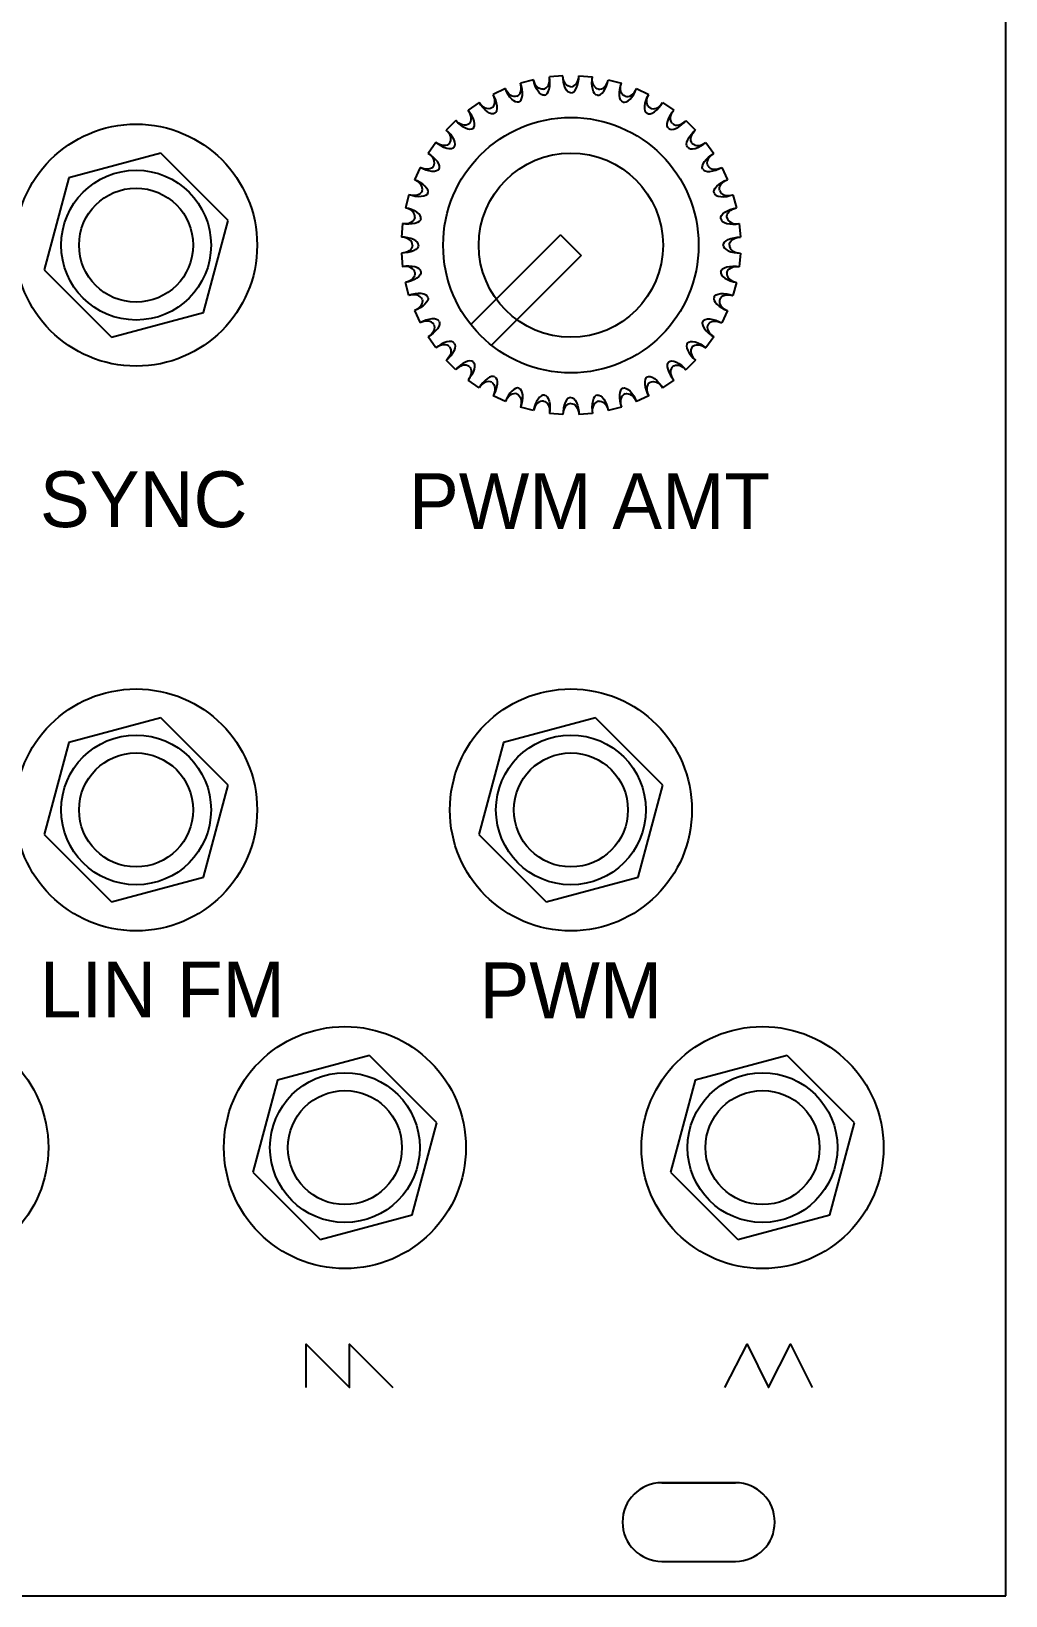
# Model space of a CAD drawing. Extents: x 0 to 71, y 0 to 129.
# Drawn here: x 31.1 to 70.8, y 0 to 63.7 of the extents above; entities that cross this region are included whole.
import ezdxf

# ---------------------------------------------------------------- set-up
doc = ezdxf.new("R2010")
doc.units = 0
doc.linetypes.add('BORDER', pattern=[0.875, 0.25, -0.125, 0.25, -0.125, 0, -0.125])
for name, color, linetype in [('DXF_VCO-1A-PCB-RESTRAINTS0', 7, 'CONTINUOUS'), ('DXF_VCO-1A-PCB-RESTRAINTS1', 7, 'CONTINUOUS'), ('DXF_VCO-1A-PCB-RESTRAINTS2', 7, 'CONTINUOUS'), ('LAYER1', 7, 'CONTINUOUS')]:
    doc.layers.add(name, color=color, linetype=linetype)
doc.styles.add('TEXT556839', font='txt', dxfattribs={"height": 0.2})
doc.styles.add('TEXT556845', font='txt', dxfattribs={"height": 0.2})
doc.styles.add('TEXT556848', font='txt', dxfattribs={"height": 0.2})
doc.styles.add('TEXT556854', font='txt', dxfattribs={"height": 0.2})

msp = doc.modelspace()

# ---------------------------------------------------------------- linework, layer by layer
at = {"layer": 'DXF_VCO-1A-PCB-RESTRAINTS0', "color": 178}
for points in [[(42.326, 8.485, 0), (42.326, 10.248, 0), (44.09, 8.485, 0), (44.09, 10.248, 0), (45.854, 8.485, 0)], [(59.365, 8.485, 0), (60.276, 10.248, 0), (61.143, 8.485, 0), (62.04, 10.248, 0), (62.922, 8.485, 0)]]:
    msp.add_polyline3d(points, dxfattribs=at)
at = {"layer": 'DXF_VCO-1A-PCB-RESTRAINTS1', "color": 178}
for p, q in [((36.404, 58.744), (32.66, 57.741)), ((39.145, 56.004), (36.404, 58.744)), ((32.66, 57.741), (31.657, 53.997)), ((38.141, 52.26), (39.145, 56.004)), ((31.657, 53.997), (34.398, 51.257)), ((34.398, 51.257), (38.141, 52.26)), ((36.404, 35.744), (32.66, 34.741)), ((39.144, 33.004), (36.404, 35.744)), ((54.104, 35.744), (50.36, 34.741)), ((56.844, 33.004), (54.104, 35.744)), ((32.66, 34.741), (31.657, 30.997)), ((50.36, 34.741), (49.357, 30.997)), ((38.141, 29.26), (39.144, 33.004)), ((55.841, 29.26), (56.844, 33.004)), ((31.657, 30.997), (34.397, 28.257)), ((49.357, 30.997), (52.098, 28.257)), ((34.397, 28.257), (38.141, 29.26)), ((52.098, 28.257), (55.841, 29.26)), ((44.904, 21.994), (41.16, 20.991)), ((47.644, 19.254), (44.904, 21.994)), ((61.904, 21.994), (58.16, 20.991)), ((64.645, 19.254), (61.904, 21.994)), ((41.16, 20.991), (40.157, 17.247)), ((58.16, 20.991), (57.157, 17.247)), ((46.641, 15.51), (47.644, 19.254)), ((63.641, 15.51), (64.645, 19.254)), ((40.157, 17.247), (42.898, 14.507)), ((57.157, 17.247), (59.898, 14.507)), ((42.898, 14.507), (46.641, 15.51)), ((59.898, 14.507), (63.641, 15.51))]:
    msp.add_line(p, q, dxfattribs=at)
for centre, radius in [((35.4, 55), 4.927), ((35.4, 55), 2.321), ((35.4, 32), 4.927), ((53.1, 32), 4.927), ((35.4, 32), 2.321), ((53.1, 32), 2.321), ((26.9, 18.25), 4.927), ((43.9, 18.25), 4.927), ((60.9, 18.25), 4.927), ((43.9, 18.25), 2.321), ((60.9, 18.25), 2.321)]:
    msp.add_circle(centre, radius, dxfattribs=at)
at = {"layer": 'DXF_VCO-1A-PCB-RESTRAINTS2', "color": 178}
for p, q in [((70.8, 0, 1.587), (70.8, 128.5, 1.587)), ((52.775, 61.9), (52.222, 61.852)), ((53.425, 61.9), (53.978, 61.852)), ((50.435, 61.373), (49.931, 61.138)), ((51.582, 61.739), (51.045, 61.595)), ((54.618, 61.739), (55.155, 61.595)), ((55.765, 61.373), (56.269, 61.138)), ((49.369, 60.813), (48.914, 60.495)), ((56.831, 60.813), (57.286, 60.495)), ((48.416, 60.077), (48.023, 59.684)), ((57.784, 60.077), (58.177, 59.684)), ((47.605, 59.186), (47.287, 58.732)), ((58.595, 59.186), (58.913, 58.732)), ((46.962, 58.169), (46.727, 57.665)), ((59.238, 58.169), (59.473, 57.665)), ((46.505, 57.055), (46.361, 56.518)), ((59.695, 57.055), (59.839, 56.518)), ((46.248, 55.878), (46.2, 55.325)), ((59.952, 55.878), (60, 55.325)), ((52.676, 55.424), (49.023, 51.772)), ((52.676, 55.424), (53.524, 54.576)), ((46.2, 54.675), (46.248, 54.122)), ((53.524, 54.576), (49.872, 50.923)), ((60, 54.675), (59.952, 54.122)), ((46.505, 52.946), (46.361, 53.482)), ((59.839, 53.482), (59.695, 52.946)), ((46.727, 52.335), (46.962, 51.832)), ((59.473, 52.335), (59.238, 51.832)), ((47.605, 50.814), (47.287, 51.269)), ((58.913, 51.269), (58.595, 50.814)), ((48.416, 49.923), (48.023, 50.316)), ((58.177, 50.316), (57.784, 49.923)), ((49.369, 49.187), (48.914, 49.505)), ((57.286, 49.505), (56.831, 49.187)), ((50.435, 48.627), (49.931, 48.862)), ((56.269, 48.862), (55.765, 48.627)), ((51.582, 48.261), (51.045, 48.405)), ((52.775, 48.1), (52.222, 48.148)), ((53.978, 48.148), (53.425, 48.1)), ((55.155, 48.405), (54.618, 48.261)), ((59.8, 4.6), (56.8, 4.6)), ((56.8, 1.4), (59.8, 1.4)), ((0, 0, 1.587), (70.8, 0, 1.587))]:
    msp.add_line(p, q, dxfattribs=at)
for points in [[(51.98, 61.352, 0), (52.037, 61.37, 0), (52.092, 61.404, 0), (52.142, 61.455, 0), (52.183, 61.522, 0), (52.212, 61.6, 0), (52.228, 61.685, 0), (52.231, 61.77, 0), (52.222, 61.852, 0)], [(52.023, 61.106, 0), (52.08, 61.128, 0), (52.133, 61.175, 0), (52.179, 61.249, 0), (52.214, 61.348, 0), (52.236, 61.465, 0), (52.244, 61.594, 0), (52.239, 61.725, 0), (52.222, 61.852, 0)], [(53.1, 61.2, 0), (53.041, 61.212, 0), (52.98, 61.249, 0), (52.922, 61.314, 0), (52.87, 61.405, 0), (52.828, 61.517, 0), (52.798, 61.643, 0), (52.78, 61.773, 0), (52.775, 61.9, 0)], [(53.1, 61.45, 0), (53.041, 61.458, 0), (52.98, 61.482, 0), (52.922, 61.523, 0), (52.87, 61.582, 0), (52.828, 61.654, 0), (52.798, 61.735, 0), (52.78, 61.818, 0), (52.775, 61.9, 0)], [(53.1, 61.2, 0), (53.159, 61.212, 0), (53.22, 61.249, 0), (53.278, 61.314, 0), (53.33, 61.405, 0), (53.372, 61.517, 0), (53.402, 61.643, 0), (53.42, 61.773, 0), (53.425, 61.9, 0)], [(53.1, 61.45, 0), (53.159, 61.458, 0), (53.22, 61.482, 0), (53.278, 61.523, 0), (53.33, 61.582, 0), (53.372, 61.654, 0), (53.402, 61.735, 0), (53.42, 61.818, 0), (53.425, 61.9, 0)], [(54.177, 61.106, 0), (54.12, 61.128, 0), (54.067, 61.175, 0), (54.021, 61.249, 0), (53.986, 61.348, 0), (53.964, 61.465, 0), (53.956, 61.594, 0), (53.961, 61.725, 0), (53.978, 61.852, 0)], [(54.22, 61.352, 0), (54.163, 61.37, 0), (54.108, 61.404, 0), (54.058, 61.455, 0), (54.017, 61.522, 0), (53.988, 61.6, 0), (53.972, 61.685, 0), (53.969, 61.77, 0), (53.978, 61.852, 0)], [(50.894, 61.061, 0), (50.836, 61.048, 0), (50.771, 61.05, 0), (50.702, 61.069, 0), (50.633, 61.106, 0), (50.569, 61.16, 0), (50.513, 61.225, 0), (50.468, 61.298, 0), (50.435, 61.373, 0)], [(50.979, 60.826, 0), (50.92, 60.817, 0), (50.85, 60.831, 0), (50.773, 60.873, 0), (50.693, 60.94, 0), (50.615, 61.031, 0), (50.544, 61.139, 0), (50.483, 61.255, 0), (50.435, 61.373, 0)], [(50.894, 61.061, 0), (50.947, 61.088, 0), (50.996, 61.132, 0), (51.036, 61.191, 0), (51.065, 61.264, 0), (51.08, 61.346, 0), (51.081, 61.432, 0), (51.068, 61.516, 0), (51.045, 61.595, 0)], [(50.979, 60.826, 0), (51.031, 60.857, 0), (51.075, 60.913, 0), (51.108, 60.994, 0), (51.125, 61.098, 0), (51.127, 61.217, 0), (51.112, 61.345, 0), (51.084, 61.474, 0), (51.045, 61.595, 0)], [(51.98, 61.352, 0), (51.92, 61.349, 0), (51.857, 61.362, 0), (51.792, 61.394, 0), (51.731, 61.442, 0), (51.677, 61.506, 0), (51.633, 61.58, 0), (51.601, 61.659, 0), (51.582, 61.739, 0)], [(52.023, 61.106, 0), (51.963, 61.107, 0), (51.897, 61.134, 0), (51.828, 61.187, 0), (51.761, 61.268, 0), (51.7, 61.371, 0), (51.649, 61.489, 0), (51.609, 61.614, 0), (51.582, 61.739, 0)], [(54.177, 61.106, 0), (54.237, 61.107, 0), (54.303, 61.134, 0), (54.372, 61.187, 0), (54.439, 61.268, 0), (54.5, 61.371, 0), (54.551, 61.489, 0), (54.591, 61.614, 0), (54.618, 61.739, 0)], [(54.22, 61.352, 0), (54.28, 61.349, 0), (54.343, 61.362, 0), (54.408, 61.394, 0), (54.469, 61.442, 0), (54.523, 61.506, 0), (54.567, 61.58, 0), (54.599, 61.659, 0), (54.618, 61.739, 0)], [(55.221, 60.826, 0), (55.169, 60.857, 0), (55.125, 60.913, 0), (55.092, 60.994, 0), (55.075, 61.098, 0), (55.073, 61.217, 0), (55.088, 61.345, 0), (55.116, 61.474, 0), (55.155, 61.595, 0)], [(55.306, 61.061, 0), (55.253, 61.088, 0), (55.204, 61.132, 0), (55.164, 61.191, 0), (55.135, 61.264, 0), (55.12, 61.346, 0), (55.119, 61.432, 0), (55.132, 61.516, 0), (55.155, 61.595, 0)], [(55.221, 60.826, 0), (55.28, 60.817, 0), (55.35, 60.831, 0), (55.427, 60.873, 0), (55.507, 60.94, 0), (55.585, 61.031, 0), (55.656, 61.139, 0), (55.717, 61.255, 0), (55.765, 61.373, 0)], [(55.306, 61.061, 0), (55.364, 61.048, 0), (55.429, 61.05, 0), (55.498, 61.069, 0), (55.567, 61.106, 0), (55.631, 61.16, 0), (55.687, 61.225, 0), (55.732, 61.298, 0), (55.765, 61.373, 0)], [(49.875, 60.586, 0), (49.82, 60.563, 0), (49.756, 60.554, 0), (49.684, 60.561, 0), (49.61, 60.585, 0), (49.538, 60.626, 0), (49.471, 60.681, 0), (49.414, 60.745, 0), (49.369, 60.813, 0)], [(50, 60.369, 0), (49.943, 60.35, 0), (49.872, 60.352, 0), (49.789, 60.379, 0), (49.698, 60.432, 0), (49.606, 60.508, 0), (49.517, 60.602, 0), (49.437, 60.706, 0), (49.369, 60.813, 0)], [(49.875, 60.586, 0), (49.922, 60.622, 0), (49.963, 60.673, 0), (49.992, 60.738, 0), (50.008, 60.815, 0), (50.009, 60.898, 0), (49.994, 60.983, 0), (49.968, 61.065, 0), (49.931, 61.138, 0)], [(50, 60.369, 0), (50.045, 60.409, 0), (50.079, 60.472, 0), (50.097, 60.557, 0), (50.096, 60.662, 0), (50.077, 60.78, 0), (50.04, 60.904, 0), (49.99, 61.025, 0), (49.931, 61.138, 0)], [(56.2, 60.369, 0), (56.155, 60.409, 0), (56.121, 60.472, 0), (56.103, 60.557, 0), (56.104, 60.662, 0), (56.123, 60.78, 0), (56.16, 60.904, 0), (56.21, 61.025, 0), (56.269, 61.138, 0)], [(56.325, 60.586, 0), (56.278, 60.622, 0), (56.237, 60.673, 0), (56.208, 60.738, 0), (56.192, 60.815, 0), (56.191, 60.898, 0), (56.206, 60.983, 0), (56.232, 61.065, 0), (56.269, 61.138, 0)], [(56.2, 60.369, 0), (56.257, 60.35, 0), (56.328, 60.352, 0), (56.411, 60.379, 0), (56.502, 60.432, 0), (56.594, 60.508, 0), (56.683, 60.602, 0), (56.763, 60.706, 0), (56.831, 60.813, 0)], [(56.325, 60.586, 0), (56.38, 60.563, 0), (56.444, 60.554, 0), (56.516, 60.561, 0), (56.59, 60.585, 0), (56.662, 60.626, 0), (56.729, 60.681, 0), (56.786, 60.745, 0), (56.831, 60.813, 0)], [(48.954, 59.941, 0), (48.904, 59.909, 0), (48.842, 59.888, 0), (48.771, 59.883, 0), (48.693, 59.894, 0), (48.615, 59.922, 0), (48.54, 59.965, 0), (48.473, 60.018, 0), (48.416, 60.077, 0)], [(49.115, 59.75, 0), (49.062, 59.721, 0), (48.992, 59.71, 0), (48.905, 59.723, 0), (48.807, 59.759, 0), (48.703, 59.818, 0), (48.599, 59.894, 0), (48.502, 59.983, 0), (48.416, 60.077, 0)], [(48.954, 59.941, 0), (48.994, 59.985, 0), (49.025, 60.042, 0), (49.043, 60.112, 0), (49.045, 60.19, 0), (49.031, 60.272, 0), (49.003, 60.353, 0), (48.962, 60.429, 0), (48.914, 60.495, 0)], [(49.115, 59.75, 0), (49.152, 59.797, 0), (49.175, 59.864, 0), (49.178, 59.951, 0), (49.159, 60.054, 0), (49.119, 60.167, 0), (49.062, 60.283, 0), (48.991, 60.394, 0), (48.914, 60.495, 0)], [(57.085, 59.75, 0), (57.048, 59.797, 0), (57.025, 59.864, 0), (57.022, 59.951, 0), (57.041, 60.054, 0), (57.081, 60.167, 0), (57.138, 60.283, 0), (57.209, 60.394, 0), (57.286, 60.495, 0)], [(57.085, 59.75, 0), (57.138, 59.721, 0), (57.208, 59.71, 0), (57.295, 59.723, 0), (57.393, 59.759, 0), (57.497, 59.818, 0), (57.601, 59.894, 0), (57.698, 59.983, 0), (57.784, 60.077, 0)], [(57.246, 59.941, 0), (57.206, 59.985, 0), (57.175, 60.042, 0), (57.157, 60.112, 0), (57.155, 60.19, 0), (57.169, 60.272, 0), (57.197, 60.353, 0), (57.238, 60.429, 0), (57.286, 60.495, 0)], [(57.246, 59.941, 0), (57.296, 59.909, 0), (57.358, 59.888, 0), (57.429, 59.883, 0), (57.507, 59.894, 0), (57.585, 59.922, 0), (57.66, 59.965, 0), (57.727, 60.018, 0), (57.784, 60.077, 0)], [(48.159, 59.146, 0), (48.191, 59.196, 0), (48.212, 59.258, 0), (48.217, 59.329, 0), (48.206, 59.407, 0), (48.178, 59.485, 0), (48.135, 59.56, 0), (48.082, 59.628, 0), (48.023, 59.684, 0)], [(48.351, 58.985, 0), (48.38, 59.038, 0), (48.39, 59.109, 0), (48.377, 59.195, 0), (48.341, 59.293, 0), (48.282, 59.398, 0), (48.206, 59.501, 0), (48.117, 59.598, 0), (48.023, 59.684, 0)], [(57.849, 58.985, 0), (57.82, 59.038, 0), (57.81, 59.109, 0), (57.823, 59.195, 0), (57.859, 59.293, 0), (57.918, 59.398, 0), (57.994, 59.501, 0), (58.083, 59.598, 0), (58.177, 59.684, 0)], [(58.041, 59.146, 0), (58.009, 59.196, 0), (57.988, 59.258, 0), (57.983, 59.329, 0), (57.994, 59.407, 0), (58.022, 59.485, 0), (58.065, 59.56, 0), (58.118, 59.628, 0), (58.177, 59.684, 0)], [(47.514, 58.225, 0), (47.537, 58.28, 0), (47.547, 58.344, 0), (47.539, 58.416, 0), (47.515, 58.49, 0), (47.474, 58.563, 0), (47.419, 58.629, 0), (47.355, 58.686, 0), (47.287, 58.732, 0)], [(47.731, 58.1, 0), (47.75, 58.157, 0), (47.748, 58.228, 0), (47.721, 58.311, 0), (47.668, 58.402, 0), (47.592, 58.494, 0), (47.499, 58.583, 0), (47.394, 58.663, 0), (47.287, 58.732, 0)], [(48.159, 59.146, 0), (48.115, 59.106, 0), (48.058, 59.075, 0), (47.989, 59.057, 0), (47.91, 59.055, 0), (47.828, 59.069, 0), (47.747, 59.097, 0), (47.672, 59.138, 0), (47.605, 59.186, 0)], [(48.351, 58.985, 0), (48.304, 58.948, 0), (48.236, 58.925, 0), (48.149, 58.923, 0), (48.046, 58.941, 0), (47.933, 58.981, 0), (47.817, 59.038, 0), (47.706, 59.109, 0), (47.605, 59.186, 0)], [(57.849, 58.985, 0), (57.896, 58.948, 0), (57.964, 58.925, 0), (58.051, 58.923, 0), (58.154, 58.941, 0), (58.267, 58.981, 0), (58.383, 59.038, 0), (58.494, 59.109, 0), (58.595, 59.186, 0)], [(58.041, 59.146, 0), (58.085, 59.106, 0), (58.142, 59.075, 0), (58.211, 59.057, 0), (58.29, 59.055, 0), (58.372, 59.069, 0), (58.453, 59.097, 0), (58.528, 59.138, 0), (58.595, 59.186, 0)], [(58.469, 58.1, 0), (58.45, 58.157, 0), (58.452, 58.228, 0), (58.479, 58.311, 0), (58.532, 58.402, 0), (58.608, 58.494, 0), (58.701, 58.583, 0), (58.806, 58.663, 0), (58.913, 58.732, 0)], [(58.686, 58.225, 0), (58.663, 58.28, 0), (58.653, 58.344, 0), (58.661, 58.416, 0), (58.685, 58.49, 0), (58.726, 58.563, 0), (58.781, 58.629, 0), (58.845, 58.686, 0), (58.913, 58.732, 0)], [(47.514, 58.225, 0), (47.478, 58.178, 0), (47.427, 58.137, 0), (47.362, 58.108, 0), (47.285, 58.092, 0), (47.202, 58.091, 0), (47.117, 58.106, 0), (47.036, 58.132, 0), (46.962, 58.169, 0)], [(47.731, 58.1, 0), (47.691, 58.055, 0), (47.628, 58.021, 0), (47.543, 58.003, 0), (47.438, 58.004, 0), (47.32, 58.023, 0), (47.196, 58.06, 0), (47.075, 58.11, 0), (46.962, 58.169, 0)], [(58.469, 58.1, 0), (58.509, 58.055, 0), (58.572, 58.021, 0), (58.657, 58.003, 0), (58.762, 58.004, 0), (58.88, 58.023, 0), (59.004, 58.06, 0), (59.125, 58.11, 0), (59.238, 58.169, 0)], [(58.686, 58.225, 0), (58.722, 58.178, 0), (58.773, 58.137, 0), (58.838, 58.108, 0), (58.915, 58.092, 0), (58.998, 58.091, 0), (59.083, 58.106, 0), (59.164, 58.132, 0), (59.238, 58.169, 0)], [(47.039, 57.206, 0), (47.052, 57.264, 0), (47.05, 57.329, 0), (47.031, 57.398, 0), (46.994, 57.467, 0), (46.94, 57.531, 0), (46.875, 57.587, 0), (46.802, 57.632, 0), (46.727, 57.665, 0)], [(47.274, 57.121, 0), (47.283, 57.18, 0), (47.269, 57.25, 0), (47.227, 57.327, 0), (47.16, 57.407, 0), (47.069, 57.485, 0), (46.961, 57.556, 0), (46.845, 57.617, 0), (46.727, 57.665, 0)], [(58.926, 57.121, 0), (58.917, 57.18, 0), (58.931, 57.25, 0), (58.973, 57.327, 0), (59.04, 57.407, 0), (59.131, 57.485, 0), (59.239, 57.556, 0), (59.355, 57.617, 0), (59.473, 57.665, 0)], [(59.161, 57.206, 0), (59.148, 57.264, 0), (59.15, 57.329, 0), (59.169, 57.398, 0), (59.206, 57.467, 0), (59.26, 57.531, 0), (59.325, 57.587, 0), (59.398, 57.632, 0), (59.473, 57.665, 0)], [(47.039, 57.206, 0), (47.012, 57.153, 0), (46.968, 57.105, 0), (46.909, 57.064, 0), (46.836, 57.035, 0), (46.754, 57.02, 0), (46.668, 57.019, 0), (46.584, 57.032, 0), (46.505, 57.055, 0)], [(47.274, 57.121, 0), (47.243, 57.069, 0), (47.187, 57.025, 0), (47.106, 56.993, 0), (47.003, 56.975, 0), (46.883, 56.973, 0), (46.755, 56.988, 0), (46.626, 57.016, 0), (46.505, 57.055, 0)], [(58.926, 57.121, 0), (58.957, 57.069, 0), (59.013, 57.025, 0), (59.094, 56.993, 0), (59.197, 56.975, 0), (59.317, 56.973, 0), (59.445, 56.988, 0), (59.574, 57.016, 0), (59.695, 57.055, 0)], [(59.161, 57.206, 0), (59.188, 57.153, 0), (59.232, 57.105, 0), (59.291, 57.064, 0), (59.364, 57.035, 0), (59.446, 57.02, 0), (59.532, 57.019, 0), (59.616, 57.032, 0), (59.695, 57.055, 0)], [(46.748, 56.12, 0), (46.73, 56.063, 0), (46.696, 56.008, 0), (46.645, 55.958, 0), (46.578, 55.917, 0), (46.5, 55.888, 0), (46.415, 55.872, 0), (46.33, 55.869, 0), (46.248, 55.878, 0)], [(46.994, 56.077, 0), (46.972, 56.021, 0), (46.925, 55.967, 0), (46.851, 55.921, 0), (46.752, 55.886, 0), (46.635, 55.864, 0), (46.506, 55.856, 0), (46.375, 55.861, 0), (46.248, 55.878, 0)], [(46.748, 56.12, 0), (46.751, 56.18, 0), (46.738, 56.243, 0), (46.707, 56.308, 0), (46.658, 56.369, 0), (46.594, 56.423, 0), (46.52, 56.467, 0), (46.441, 56.499, 0), (46.361, 56.518, 0)], [(46.994, 56.077, 0), (46.993, 56.137, 0), (46.967, 56.203, 0), (46.913, 56.272, 0), (46.832, 56.339, 0), (46.729, 56.4, 0), (46.611, 56.451, 0), (46.486, 56.491, 0), (46.361, 56.518, 0)], [(59.206, 56.077, 0), (59.207, 56.137, 0), (59.233, 56.203, 0), (59.287, 56.272, 0), (59.368, 56.339, 0), (59.471, 56.4, 0), (59.589, 56.451, 0), (59.714, 56.491, 0), (59.839, 56.518, 0)], [(59.206, 56.077, 0), (59.228, 56.021, 0), (59.275, 55.967, 0), (59.349, 55.921, 0), (59.448, 55.886, 0), (59.565, 55.864, 0), (59.694, 55.856, 0), (59.825, 55.861, 0), (59.952, 55.878, 0)], [(59.452, 56.12, 0), (59.449, 56.18, 0), (59.462, 56.243, 0), (59.493, 56.308, 0), (59.542, 56.369, 0), (59.606, 56.423, 0), (59.68, 56.467, 0), (59.759, 56.499, 0), (59.839, 56.518, 0)], [(59.452, 56.12, 0), (59.47, 56.063, 0), (59.504, 56.008, 0), (59.555, 55.958, 0), (59.622, 55.917, 0), (59.7, 55.888, 0), (59.785, 55.872, 0), (59.87, 55.869, 0), (59.952, 55.878, 0)], [(46.65, 55, 0), (46.642, 55.059, 0), (46.618, 55.12, 0), (46.577, 55.178, 0), (46.518, 55.23, 0), (46.446, 55.272, 0), (46.366, 55.302, 0), (46.282, 55.32, 0), (46.2, 55.325, 0)], [(46.9, 55, 0), (46.888, 55.059, 0), (46.851, 55.12, 0), (46.786, 55.178, 0), (46.695, 55.23, 0), (46.583, 55.272, 0), (46.458, 55.302, 0), (46.327, 55.32, 0), (46.2, 55.325, 0)], [(46.65, 55, 0), (46.642, 54.941, 0), (46.618, 54.881, 0), (46.577, 54.822, 0), (46.518, 54.77, 0), (46.446, 54.728, 0), (46.366, 54.698, 0), (46.282, 54.681, 0), (46.2, 54.675, 0)], [(46.9, 55, 0), (46.888, 54.941, 0), (46.851, 54.881, 0), (46.786, 54.822, 0), (46.695, 54.77, 0), (46.583, 54.728, 0), (46.458, 54.698, 0), (46.327, 54.681, 0), (46.2, 54.675, 0)], [(59.3, 55, 0), (59.312, 55.059, 0), (59.349, 55.12, 0), (59.414, 55.178, 0), (59.505, 55.23, 0), (59.617, 55.272, 0), (59.742, 55.302, 0), (59.873, 55.32, 0), (60, 55.325, 0)], [(59.3, 55, 0), (59.312, 54.941, 0), (59.349, 54.881, 0), (59.414, 54.822, 0), (59.505, 54.77, 0), (59.617, 54.728, 0), (59.742, 54.698, 0), (59.873, 54.681, 0), (60, 54.675, 0)], [(59.55, 55, 0), (59.558, 55.059, 0), (59.582, 55.12, 0), (59.623, 55.178, 0), (59.682, 55.23, 0), (59.754, 55.272, 0), (59.834, 55.302, 0), (59.918, 55.32, 0), (60, 55.325, 0)], [(59.55, 55, 0), (59.558, 54.941, 0), (59.582, 54.881, 0), (59.623, 54.822, 0), (59.682, 54.77, 0), (59.754, 54.728, 0), (59.834, 54.698, 0), (59.918, 54.681, 0), (60, 54.675, 0)], [(46.994, 53.923, 0), (46.972, 53.98, 0), (46.925, 54.033, 0), (46.851, 54.079, 0), (46.752, 54.114, 0), (46.635, 54.136, 0), (46.506, 54.144, 0), (46.375, 54.139, 0), (46.248, 54.122, 0)], [(46.748, 53.88, 0), (46.73, 53.937, 0), (46.696, 53.992, 0), (46.645, 54.042, 0), (46.578, 54.083, 0), (46.5, 54.113, 0), (46.415, 54.128, 0), (46.33, 54.131, 0), (46.248, 54.122, 0)], [(46.994, 53.923, 0), (46.993, 53.863, 0), (46.967, 53.797, 0), (46.913, 53.729, 0), (46.832, 53.662, 0), (46.729, 53.601, 0), (46.611, 53.549, 0), (46.486, 53.509, 0), (46.361, 53.482, 0)], [(46.748, 53.88, 0), (46.751, 53.821, 0), (46.738, 53.757, 0), (46.707, 53.692, 0), (46.658, 53.631, 0), (46.594, 53.577, 0), (46.52, 53.533, 0), (46.441, 53.501, 0), (46.361, 53.482, 0)], [(59.206, 53.923, 0), (59.228, 53.98, 0), (59.275, 54.033, 0), (59.349, 54.079, 0), (59.448, 54.114, 0), (59.565, 54.136, 0), (59.694, 54.144, 0), (59.825, 54.139, 0), (59.952, 54.122, 0)], [(59.206, 53.923, 0), (59.207, 53.863, 0), (59.233, 53.797, 0), (59.287, 53.729, 0), (59.368, 53.662, 0), (59.471, 53.601, 0), (59.589, 53.549, 0), (59.714, 53.509, 0), (59.839, 53.482, 0)], [(59.452, 53.88, 0), (59.449, 53.821, 0), (59.462, 53.757, 0), (59.493, 53.692, 0), (59.542, 53.631, 0), (59.606, 53.577, 0), (59.68, 53.533, 0), (59.759, 53.501, 0), (59.839, 53.482, 0)], [(59.452, 53.88, 0), (59.47, 53.937, 0), (59.504, 53.992, 0), (59.555, 54.042, 0), (59.622, 54.083, 0), (59.7, 54.113, 0), (59.785, 54.128, 0), (59.87, 54.131, 0), (59.952, 54.122, 0)], [(47.274, 52.88, 0), (47.243, 52.931, 0), (47.187, 52.975, 0), (47.106, 53.008, 0), (47.003, 53.025, 0), (46.883, 53.027, 0), (46.755, 53.012, 0), (46.626, 52.984, 0), (46.505, 52.946, 0)], [(47.039, 52.794, 0), (47.012, 52.847, 0), (46.968, 52.896, 0), (46.909, 52.936, 0), (46.836, 52.965, 0), (46.754, 52.98, 0), (46.668, 52.981, 0), (46.584, 52.968, 0), (46.505, 52.946, 0)], [(47.274, 52.88, 0), (47.283, 52.82, 0), (47.269, 52.75, 0), (47.227, 52.673, 0), (47.16, 52.594, 0), (47.069, 52.516, 0), (46.961, 52.444, 0), (46.845, 52.383, 0), (46.727, 52.335, 0)], [(58.926, 52.88, 0), (58.917, 52.82, 0), (58.931, 52.75, 0), (58.973, 52.673, 0), (59.04, 52.594, 0), (59.131, 52.516, 0), (59.239, 52.444, 0), (59.355, 52.383, 0), (59.473, 52.335, 0)], [(58.926, 52.88, 0), (58.957, 52.931, 0), (59.013, 52.975, 0), (59.094, 53.008, 0), (59.197, 53.025, 0), (59.317, 53.027, 0), (59.445, 53.012, 0), (59.574, 52.984, 0), (59.695, 52.946, 0)], [(59.161, 52.794, 0), (59.188, 52.847, 0), (59.232, 52.896, 0), (59.291, 52.936, 0), (59.364, 52.965, 0), (59.446, 52.98, 0), (59.532, 52.981, 0), (59.616, 52.968, 0), (59.695, 52.946, 0)], [(47.039, 52.794, 0), (47.052, 52.736, 0), (47.05, 52.671, 0), (47.031, 52.602, 0), (46.994, 52.533, 0), (46.94, 52.469, 0), (46.875, 52.413, 0), (46.802, 52.368, 0), (46.727, 52.335, 0)], [(59.161, 52.794, 0), (59.148, 52.736, 0), (59.15, 52.671, 0), (59.169, 52.602, 0), (59.206, 52.533, 0), (59.26, 52.469, 0), (59.325, 52.413, 0), (59.398, 52.368, 0), (59.473, 52.335, 0)], [(47.731, 51.9, 0), (47.691, 51.945, 0), (47.628, 51.979, 0), (47.543, 51.997, 0), (47.438, 51.997, 0), (47.32, 51.977, 0), (47.196, 51.941, 0), (47.075, 51.891, 0), (46.962, 51.832, 0)], [(47.514, 51.775, 0), (47.478, 51.823, 0), (47.427, 51.863, 0), (47.362, 51.892, 0), (47.285, 51.908, 0), (47.202, 51.909, 0), (47.117, 51.895, 0), (47.036, 51.868, 0), (46.962, 51.832, 0)], [(47.731, 51.9, 0), (47.75, 51.843, 0), (47.748, 51.772, 0), (47.721, 51.689, 0), (47.668, 51.599, 0), (47.592, 51.506, 0), (47.499, 51.417, 0), (47.394, 51.337, 0), (47.287, 51.269, 0)], [(47.514, 51.775, 0), (47.537, 51.72, 0), (47.547, 51.656, 0), (47.539, 51.584, 0), (47.515, 51.51, 0), (47.474, 51.438, 0), (47.419, 51.371, 0), (47.355, 51.314, 0), (47.287, 51.269, 0)], [(58.469, 51.9, 0), (58.45, 51.843, 0), (58.452, 51.772, 0), (58.479, 51.689, 0), (58.532, 51.599, 0), (58.608, 51.506, 0), (58.701, 51.417, 0), (58.806, 51.337, 0), (58.913, 51.269, 0)], [(58.469, 51.9, 0), (58.509, 51.945, 0), (58.572, 51.979, 0), (58.657, 51.997, 0), (58.762, 51.997, 0), (58.88, 51.977, 0), (59.004, 51.941, 0), (59.125, 51.891, 0), (59.238, 51.832, 0)], [(58.686, 51.775, 0), (58.663, 51.72, 0), (58.653, 51.656, 0), (58.661, 51.584, 0), (58.685, 51.51, 0), (58.726, 51.438, 0), (58.781, 51.371, 0), (58.845, 51.314, 0), (58.913, 51.269, 0)], [(58.686, 51.775, 0), (58.722, 51.823, 0), (58.773, 51.863, 0), (58.838, 51.892, 0), (58.915, 51.908, 0), (58.998, 51.909, 0), (59.083, 51.895, 0), (59.164, 51.868, 0), (59.238, 51.832, 0)], [(48.351, 51.015, 0), (48.304, 51.053, 0), (48.236, 51.075, 0), (48.149, 51.078, 0), (48.046, 51.059, 0), (47.933, 51.019, 0), (47.817, 50.962, 0), (47.706, 50.891, 0), (47.605, 50.814, 0)], [(48.351, 51.015, 0), (48.38, 50.962, 0), (48.39, 50.892, 0), (48.377, 50.805, 0), (48.341, 50.707, 0), (48.282, 50.603, 0), (48.206, 50.499, 0), (48.117, 50.402, 0), (48.023, 50.316, 0)], [(57.849, 51.015, 0), (57.82, 50.962, 0), (57.81, 50.892, 0), (57.823, 50.805, 0), (57.859, 50.707, 0), (57.918, 50.603, 0), (57.994, 50.499, 0), (58.083, 50.402, 0), (58.177, 50.316, 0)], [(57.849, 51.015, 0), (57.896, 51.053, 0), (57.964, 51.075, 0), (58.051, 51.078, 0), (58.154, 51.059, 0), (58.267, 51.019, 0), (58.383, 50.962, 0), (58.494, 50.891, 0), (58.595, 50.814, 0)], [(48.159, 50.854, 0), (48.115, 50.895, 0), (48.058, 50.925, 0), (47.989, 50.943, 0), (47.91, 50.945, 0), (47.828, 50.931, 0), (47.747, 50.903, 0), (47.672, 50.862, 0), (47.605, 50.814, 0)], [(48.159, 50.854, 0), (48.191, 50.804, 0), (48.212, 50.742, 0), (48.217, 50.671, 0), (48.206, 50.593, 0), (48.178, 50.515, 0), (48.135, 50.44, 0), (48.082, 50.373, 0), (48.023, 50.316, 0)], [(58.041, 50.854, 0), (58.009, 50.804, 0), (57.988, 50.742, 0), (57.983, 50.671, 0), (57.994, 50.593, 0), (58.022, 50.515, 0), (58.065, 50.44, 0), (58.118, 50.373, 0), (58.177, 50.316, 0)], [(58.041, 50.854, 0), (58.085, 50.895, 0), (58.142, 50.925, 0), (58.211, 50.943, 0), (58.29, 50.945, 0), (58.372, 50.931, 0), (58.453, 50.903, 0), (58.528, 50.862, 0), (58.595, 50.814, 0)], [(49.115, 50.251, 0), (49.062, 50.28, 0), (48.992, 50.29, 0), (48.905, 50.277, 0), (48.807, 50.241, 0), (48.703, 50.183, 0), (48.599, 50.106, 0), (48.502, 50.017, 0), (48.416, 49.923, 0)], [(48.954, 50.059, 0), (48.904, 50.091, 0), (48.842, 50.112, 0), (48.771, 50.117, 0), (48.693, 50.106, 0), (48.615, 50.078, 0), (48.54, 50.035, 0), (48.473, 49.982, 0), (48.416, 49.923, 0)], [(49.115, 50.251, 0), (49.152, 50.204, 0), (49.175, 50.136, 0), (49.178, 50.049, 0), (49.159, 49.946, 0), (49.119, 49.833, 0), (49.062, 49.717, 0), (48.991, 49.606, 0), (48.914, 49.505, 0)], [(48.954, 50.059, 0), (48.994, 50.015, 0), (49.025, 49.958, 0), (49.043, 49.889, 0), (49.045, 49.81, 0), (49.031, 49.728, 0), (49.003, 49.647, 0), (48.962, 49.572, 0), (48.914, 49.505, 0)], [(57.085, 50.251, 0), (57.048, 50.204, 0), (57.025, 50.136, 0), (57.022, 50.049, 0), (57.041, 49.946, 0), (57.081, 49.833, 0), (57.138, 49.717, 0), (57.209, 49.606, 0), (57.286, 49.505, 0)], [(57.085, 50.251, 0), (57.138, 50.28, 0), (57.208, 50.29, 0), (57.295, 50.277, 0), (57.393, 50.241, 0), (57.497, 50.183, 0), (57.601, 50.106, 0), (57.698, 50.017, 0), (57.784, 49.923, 0)], [(57.246, 50.059, 0), (57.206, 50.015, 0), (57.175, 49.958, 0), (57.157, 49.889, 0), (57.155, 49.81, 0), (57.169, 49.728, 0), (57.197, 49.647, 0), (57.238, 49.572, 0), (57.286, 49.505, 0)], [(57.246, 50.059, 0), (57.296, 50.091, 0), (57.358, 50.112, 0), (57.429, 50.117, 0), (57.507, 50.106, 0), (57.585, 50.078, 0), (57.66, 50.035, 0), (57.727, 49.982, 0), (57.784, 49.923, 0)], [(50, 49.631, 0), (49.943, 49.65, 0), (49.872, 49.648, 0), (49.789, 49.621, 0), (49.698, 49.568, 0), (49.606, 49.492, 0), (49.517, 49.399, 0), (49.437, 49.295, 0), (49.369, 49.187, 0)], [(49.875, 49.414, 0), (49.82, 49.437, 0), (49.756, 49.447, 0), (49.684, 49.44, 0), (49.61, 49.415, 0), (49.538, 49.374, 0), (49.471, 49.319, 0), (49.414, 49.255, 0), (49.369, 49.187, 0)], [(49.875, 49.414, 0), (49.922, 49.378, 0), (49.963, 49.327, 0), (49.992, 49.262, 0), (50.008, 49.185, 0), (50.009, 49.102, 0), (49.994, 49.017, 0), (49.968, 48.936, 0), (49.931, 48.862, 0)], [(50, 49.631, 0), (50.045, 49.591, 0), (50.079, 49.528, 0), (50.097, 49.443, 0), (50.096, 49.338, 0), (50.077, 49.22, 0), (50.04, 49.096, 0), (49.99, 48.975, 0), (49.931, 48.862, 0)], [(50.979, 49.174, 0), (50.92, 49.183, 0), (50.85, 49.169, 0), (50.773, 49.128, 0), (50.693, 49.06, 0), (50.615, 48.969, 0), (50.544, 48.862, 0), (50.483, 48.745, 0), (50.435, 48.627, 0)], [(50.979, 49.174, 0), (51.031, 49.143, 0), (51.075, 49.087, 0), (51.108, 49.006, 0), (51.125, 48.903, 0), (51.127, 48.783, 0), (51.112, 48.655, 0), (51.084, 48.527, 0), (51.045, 48.405, 0)], [(55.221, 49.174, 0), (55.169, 49.143, 0), (55.125, 49.087, 0), (55.092, 49.006, 0), (55.075, 48.903, 0), (55.073, 48.783, 0), (55.088, 48.655, 0), (55.116, 48.527, 0), (55.155, 48.405, 0)], [(55.221, 49.174, 0), (55.28, 49.183, 0), (55.35, 49.169, 0), (55.427, 49.128, 0), (55.507, 49.06, 0), (55.585, 48.969, 0), (55.656, 48.862, 0), (55.717, 48.745, 0), (55.765, 48.627, 0)], [(56.2, 49.631, 0), (56.155, 49.591, 0), (56.121, 49.528, 0), (56.103, 49.443, 0), (56.104, 49.338, 0), (56.123, 49.22, 0), (56.16, 49.096, 0), (56.21, 48.975, 0), (56.269, 48.862, 0)], [(56.325, 49.414, 0), (56.278, 49.378, 0), (56.237, 49.327, 0), (56.208, 49.262, 0), (56.192, 49.185, 0), (56.191, 49.102, 0), (56.206, 49.017, 0), (56.232, 48.936, 0), (56.269, 48.862, 0)], [(56.2, 49.631, 0), (56.257, 49.65, 0), (56.328, 49.648, 0), (56.411, 49.621, 0), (56.502, 49.568, 0), (56.594, 49.492, 0), (56.683, 49.399, 0), (56.763, 49.295, 0), (56.831, 49.187, 0)], [(56.325, 49.414, 0), (56.38, 49.437, 0), (56.444, 49.447, 0), (56.516, 49.44, 0), (56.59, 49.415, 0), (56.662, 49.374, 0), (56.729, 49.319, 0), (56.786, 49.255, 0), (56.831, 49.187, 0)], [(50.894, 48.939, 0), (50.836, 48.952, 0), (50.771, 48.95, 0), (50.702, 48.931, 0), (50.633, 48.894, 0), (50.569, 48.841, 0), (50.513, 48.775, 0), (50.468, 48.702, 0), (50.435, 48.627, 0)], [(50.894, 48.939, 0), (50.947, 48.912, 0), (50.996, 48.868, 0), (51.036, 48.809, 0), (51.065, 48.737, 0), (51.08, 48.655, 0), (51.081, 48.568, 0), (51.068, 48.484, 0), (51.045, 48.405, 0)], [(52.023, 48.894, 0), (51.963, 48.893, 0), (51.897, 48.867, 0), (51.828, 48.813, 0), (51.761, 48.732, 0), (51.7, 48.629, 0), (51.649, 48.511, 0), (51.609, 48.386, 0), (51.582, 48.261, 0)], [(51.98, 48.648, 0), (51.92, 48.651, 0), (51.857, 48.638, 0), (51.792, 48.607, 0), (51.731, 48.558, 0), (51.677, 48.495, 0), (51.633, 48.42, 0), (51.601, 48.341, 0), (51.582, 48.261, 0)], [(51.98, 48.648, 0), (52.037, 48.63, 0), (52.092, 48.596, 0), (52.142, 48.545, 0), (52.183, 48.478, 0), (52.212, 48.4, 0), (52.228, 48.316, 0), (52.231, 48.23, 0), (52.222, 48.148, 0)], [(52.023, 48.894, 0), (52.08, 48.873, 0), (52.133, 48.825, 0), (52.179, 48.751, 0), (52.214, 48.652, 0), (52.236, 48.535, 0), (52.244, 48.406, 0), (52.239, 48.275, 0), (52.222, 48.148, 0)], [(53.1, 48.8, 0), (53.041, 48.788, 0), (52.98, 48.751, 0), (52.922, 48.686, 0), (52.87, 48.595, 0), (52.828, 48.483, 0), (52.798, 48.358, 0), (52.78, 48.227, 0), (52.775, 48.1, 0)], [(53.1, 48.55, 0), (53.041, 48.543, 0), (52.98, 48.518, 0), (52.922, 48.477, 0), (52.87, 48.418, 0), (52.828, 48.346, 0), (52.798, 48.266, 0), (52.78, 48.182, 0), (52.775, 48.1, 0)], [(53.1, 48.8, 0), (53.159, 48.788, 0), (53.22, 48.751, 0), (53.278, 48.686, 0), (53.33, 48.595, 0), (53.372, 48.483, 0), (53.402, 48.358, 0), (53.42, 48.227, 0), (53.425, 48.1, 0)], [(53.1, 48.55, 0), (53.159, 48.543, 0), (53.22, 48.518, 0), (53.278, 48.477, 0), (53.33, 48.418, 0), (53.372, 48.346, 0), (53.402, 48.266, 0), (53.42, 48.182, 0), (53.425, 48.1, 0)], [(54.177, 48.894, 0), (54.12, 48.873, 0), (54.067, 48.825, 0), (54.021, 48.751, 0), (53.986, 48.652, 0), (53.964, 48.535, 0), (53.956, 48.406, 0), (53.961, 48.275, 0), (53.978, 48.148, 0)], [(54.22, 48.648, 0), (54.163, 48.63, 0), (54.108, 48.596, 0), (54.058, 48.545, 0), (54.017, 48.478, 0), (53.988, 48.4, 0), (53.972, 48.316, 0), (53.969, 48.23, 0), (53.978, 48.148, 0)], [(54.177, 48.894, 0), (54.237, 48.893, 0), (54.303, 48.867, 0), (54.372, 48.813, 0), (54.439, 48.732, 0), (54.5, 48.629, 0), (54.551, 48.511, 0), (54.591, 48.386, 0), (54.618, 48.261, 0)], [(54.22, 48.648, 0), (54.28, 48.651, 0), (54.343, 48.638, 0), (54.408, 48.607, 0), (54.469, 48.558, 0), (54.523, 48.495, 0), (54.567, 48.42, 0), (54.599, 48.341, 0), (54.618, 48.261, 0)], [(55.306, 48.939, 0), (55.253, 48.912, 0), (55.204, 48.868, 0), (55.164, 48.809, 0), (55.135, 48.737, 0), (55.12, 48.655, 0), (55.119, 48.568, 0), (55.132, 48.484, 0), (55.155, 48.405, 0)], [(55.306, 48.939, 0), (55.364, 48.952, 0), (55.429, 48.95, 0), (55.498, 48.931, 0), (55.567, 48.894, 0), (55.631, 48.841, 0), (55.687, 48.775, 0), (55.732, 48.702, 0), (55.765, 48.627, 0)]]:
    msp.add_polyline3d(points, dxfattribs=at)
for centre, radius in [((53.1, 55), 5.2), ((53.1, 55), 3.75), ((35.4, 55), 3.05), ((35.4, 32), 3.05), ((53.1, 32), 3.05), ((43.9, 18.25), 3.05), ((60.9, 18.25), 3.05)]:
    msp.add_circle(centre, radius, dxfattribs=at)
for centre, start, end in [((56.8, 3), 90, 270), ((59.8, 3), 270, 90)]:
    msp.add_arc(centre, 1.6, start, end, dxfattribs=at)
at = {"layer": 'LAYER1', "color": 178}
for p, q in [((70.8, 0), (70.8, 128.5)), ((56.8, 4.6), (59.8, 4.6)), ((56.8, 1.4), (59.8, 1.4)), ((0, 0), (70.8, 0))]:
    msp.add_line(p, q, dxfattribs=at)
for centre, radius in [((53.1, 55), 3.75), ((35.4, 55), 3.05), ((35.4, 32), 3.05), ((53.1, 32), 3.05), ((43.9, 18.25), 3.05), ((60.9, 18.25), 3.05)]:
    msp.add_circle(centre, radius, dxfattribs=at)
for centre, start, end in [((56.8, 3), 90, 270), ((59.8, 3), 270, 90)]:
    msp.add_arc(centre, 1.6, start, end, dxfattribs=at)

# ---------------------------------------------------------------- texts
at = {"layer": 'DXF_VCO-1A-PCB-RESTRAINTS2', "color": 178, "linetype": 'BORDER'}
for s, style, p in [('SYNC', 'TEXT556854', (31.483, 43.516)), ('PWM AMT', 'TEXT556839', (46.508, 43.436)), ('LIN FM', 'TEXT556845', (31.483, 23.548)), ('PWM', 'TEXT556848', (49.38, 23.513))]:
    msp.add_text(s, height=2.274, dxfattribs=dict(at, style=style)).set_placement(p)

doc.saveas('drawing.dxf')
